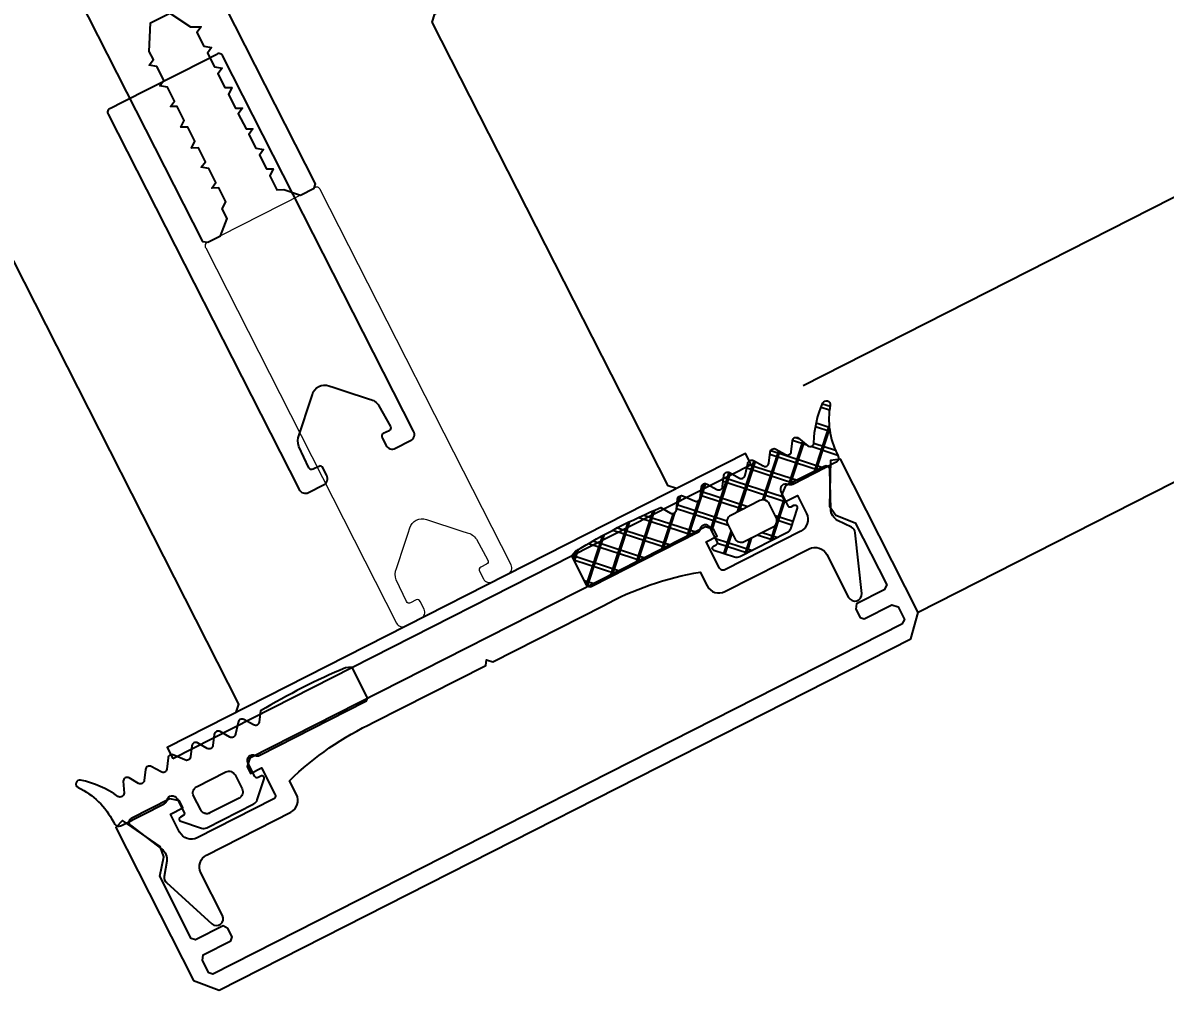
# Model space of a CAD drawing. Header units: millimetres. Extents: x -8689834 to 9419935, y 0 to 135940.
# Drawn here: x 75865.5 to 75955.4, y 106434.4 to 106512.2 of the extents above; entities that cross this region are included whole.
import ezdxf
from ezdxf import colors
from ezdxf.entities.mleader import LeaderData, LeaderLine
from ezdxf.math import Vec2, Vec3

# ---------------------------------------------------------------- set-up
doc = ezdxf.new("R2010")
doc.units = ezdxf.units.MM
doc.header["$MEASUREMENT"] = 0
doc.linetypes.add('HIDDEN', pattern=[6, 4, -2])
doc.layers.get('0').update_dxf_attribs({"color": 250, "lineweight": 9})
doc.layers.add('АР_новое окно', color=155, linetype='Continuous')
for name, color, linetype, lineweight in [('АР_Окна', 4, 'Continuous', 0), ('АР_Отметки', 250, 'Continuous', 15), ('АР_Сущ Несущая стена', 216, 'Continuous', 30), ('перекр 0.3', 181, 'Continuous', 30)]:
    doc.layers.add(name, color=color, linetype=linetype, lineweight=lineweight)
doc.layers.get('0').freeze()
doc.styles.add('ISOCPEUR', font='isocpeur.ttf', dxfattribs={"width": 0.7})

# ---------------------------------------------------------------- blocks, each defined once
blk = doc.blocks.new('_DotSmall')
at = {"color": 0, "linetype": 'ByBlock', "const_width": 0.5}
blk.add_lwpolyline([(-0.0625, 0, 1), (0.0625, 0, 1)], format="xyb", close=True, dxfattribs=at)
blk = doc.blocks.new('стойка витр.')
h = blk.add_hatch()
h.set_pattern_fill('ANSI37', scale=0.5, angle=-69.23283665521843)
h.set_pattern_definition([(335.7671633447816, (-69115.91679156918, 318510.7132420751), (0.6515825639889636, 1.447617495164233), []), (65.76716334478155, (-69115.91679156918, 318510.7132420751), (-1.447617495164233, 0.6515825639889636), [])])
edge = h.paths.add_edge_path()
edge.add_arc((-61.4231846681505, -46.18171078326122), 0.5487303657935584, 155.7657062155241, 200.7671633447816)
edge.add_line((-61.92355794899049, -45.95647403381008), (-61.2158101547102, -44.38418138318229))
edge.add_arc((-61.04906058835331, -44.45924160668073), 0.1828645893715156, 20.76716334478156, 155.7657062155241)
edge.add_line((-60.87807688978501, -44.39440310015198), (-60.79158864807687, -44.62247867199039))
edge.add_arc((-60.62063568932354, -44.55765182228788), 0.1828317201998032, 200.7671633447816, 290.7671633447816)
edge.add_line((-60.55580883962102, -44.72860478100483), (-59.41573388126562, -44.29627843504568))
edge.add_arc((-59.56703588945675, -43.89728440591716), 0.4267183308264255, -69.23283665521843, 72.29363907948373)
edge.add_arc((-59.30747769982554, -43.08429274379887), 0.4267017864716978, 200.7671633447816, 252.293639079486)
edge.add_line((-59.70645626049372, -43.23558888620755), (-63.00984306025202, -34.52432573194528))
edge.add_arc((-62.72490235927398, -34.41627373836673), 0.3047399585219917, 110.7671633447816, 200.7671633447816)
edge.add_line((-62.83295435277978, -34.13133303751965), (-60.55276270053582, -33.26666451912024))
edge.add_arc((-60.44481104638544, -33.55134061801073), 0.3044569814295733, 76.40287424864536, 110.7671633447816)
edge.add_line((-60.3732352333609, -33.25541671472456), (-60.07017099490622, -33.59351893464918))
edge.add_arc((-108.2133039044274, -55.86215009907028), 53.04387976268197, 16.71140087810911, 24.82292581145404)
edge.add_line((-57.40971669906867, -40.60932389061054), (-57.92081016927841, -41.32469074693654))
edge.add_arc((-57.67080742027611, -41.49902445886983), 0.304784542952794, 145.110888314415, 256.4234383751481)
edge.add_line((-57.74235391136608, -41.79529244099831), (-56.88543317024596, -41.99189640294935))
edge.add_arc((-56.95697966133594, -42.28816438507783), 0.304784542952794, -34.8891116855724, 76.4234383751481)
edge.add_line((-56.70697691233363, -42.46249809701112), (-57.17481998566655, -43.29191928954242))
edge.add_arc((-56.92481723669334, -43.46625300146843), 0.304784542952794, 145.1108883144276, 256.4234383751481)
edge.add_line((-56.99636372778332, -43.76252098359691), (-56.1394429866632, -43.95912494554796))
edge.add_arc((-56.21098947775317, -44.25539292764006), 0.3047845429175452, -34.88911168634446, 76.4234383742182)
edge.add_line((-55.96098672877997, -44.42972663955879), (-56.47208019898972, -45.14509349588479))
edge.add_arc((-56.22207744998741, -45.31942720781808), 0.304784542952794, 145.110888314415, 256.4234383752311)
edge.add_line((-56.29362394107739, -45.61569518994656), (-55.43668121195515, -45.81235713578644))
edge.add_arc((-55.50822770304512, -46.10862511790765), 0.3047845429466369, -34.88911168643649, 76.42343837776687)
edge.add_line((-55.25822495407192, -46.28295882984094), (-55.76931842428166, -46.99832568616694))
edge.add_arc((-55.51931567527936, -47.17265939811477), 0.3047845429466368, 145.1108883110316, 256.4234383751786)
edge.add_line((-55.59086216636933, -47.46892738023598), (-54.69071301640361, -47.77952769444528))
edge.add_arc((-54.76225950749358, -48.07579567657376), 0.304784542952794, -34.88911168566796, 76.42343837513553)
edge.add_line((-54.51225675849128, -48.25012938850705), (-55.0233282406989, -48.96555422872189))
edge.add_arc((-54.7733254917257, -49.13988794066245), 0.3047845429466368, 145.1108883109486, 256.4234383751578)
edge.add_line((-54.84487198281568, -49.43615592278366), (-53.98795124169555, -49.6327598847347))
edge.add_arc((-54.05949773284374, -49.92902786688501), 0.3047845429818857, -34.88911169317796, 76.42343837111807)
edge.add_line((-53.80949498384143, -50.10336157886923), (-54.32058845405118, -50.81872843519523))
edge.add_arc((-54.07058570504887, -50.99306214712851), 0.3047845429527939, 145.110888314415, 256.4234383750821)
edge.add_line((-54.14213219613885, -51.289330129257), (-53.29055360303028, -51.47184183257195))
edge.add_arc((-53.362076024001, -51.76811134383752), 0.3047803799531579, -43.67508993618791, 76.42790436632716)
edge.add_line((-53.141638296569, -51.97858292939782), (-53.80995652789716, -52.62318184232572))
edge.add_arc((-53.58948976171087, -52.83365406201483), 0.304801821276656, 136.3285933989482, 262.747126980386)
edge.add_arc((-54.63612651554286, -61.05759711530845), 7.985474883734515, 59.5860415328172, 82.74712698038475)
edge.add_arc((-50.74783774605021, -54.43386708250182), 0.3048115604497932, 253.2910110232634, 419.5860415328165)
edge.add_arc((-52.57053616183111, -60.50577614369104), 6.03477116777137, 73.29101102326332, 110.7671633447816)
edge.add_line((-54.71029190413537, -54.86308986830409), (-54.82445022999309, -54.90637969896488))
edge.add_arc((-54.97574411131791, -54.50740710097307), 0.4266954176128115, 200.7671633447816, 290.7671633447816)
edge.add_line((-55.37471671431558, -54.65870098416781), (-56.71485841512913, -51.12465313347639))
edge.add_arc((-56.31587985443184, -50.97335699107498), 0.4267017864716978, 149.2366398299847, 200.7671633447816)
edge.add_arc((-57.04912318740389, -50.53689152278093), 0.4266140358978636, -30.76336017001563, 40.01429570365114)
edge.add_arc((-57.04924751253566, -50.53686138928606), 0.4266898917694475, 40.00046259028549, 110.7671633447816)
edge.add_line((-57.20053943697712, -50.13789395169442), (-58.34061702035251, -50.57022129308461))
edge.add_arc((-58.27579017065, -50.74117425180884), 0.1828317201998032, 110.7671633447816, 200.7671633447816)
edge.add_line((-58.44674312937423, -50.80600110151136), (-58.36025488766609, -51.03407667334977))
edge.add_arc((-58.5312385862635, -51.09891517987853), 0.1828645893715156, 245.768620474039, 380.7671633447816)
edge.add_line((-58.60629032819998, -51.26566856380668), (-60.17861897521652, -50.55800074261788))
edge.add_arc((-59.95340767674497, -50.05761600615369), 0.5487303657759914, 200.7671633447816, 245.768620474038)
edge.add_line((-60.46648650063435, -50.25217996134597), (-61.93626349206897, -46.37627473846078))
edge = h.paths.add_edge_path(flags=16)
edge.add_arc((-59.3589242202288, -49.0410722918532), 0.5414973949664272, 200.7671633447816, 290.7671633447816)
edge.add_line((-60.77816753828665, -46.82561758724478), (-59.8652400081919, -49.23307164497237))
edge.add_arc((-60.27185175029445, -46.63361823412561), 0.5414973949664272, 110.7671633447816, 200.7671633447816)
edge.add_line((-59.31039323387085, -45.68990118378861), (-60.46385110344272, -46.12730244614795))
edge.add_arc((-59.11839388072258, -46.19621697176626), 0.5414973949664272, 20.76716334478156, 110.7671633447816)
edge.add_line((-57.69915056266473, -48.4116716763674), (-58.61207809275948, -46.00421761863981))
edge.add_arc((-58.20546635065693, -48.60367102949385), 0.5414973949664272, -69.23283665521843, 20.76716334478156)
edge.add_line((-59.16692486710963, -49.54738807983085), (-58.01346699753776, -49.10998681747151))
at = {"lineweight": 0, "ltscale": 100, "transparency": 33554687}
for points in [[(-4.8720624113339, 3.563811556159635), (-32.68827406296623, -6.984337978748954), (-32.78663952485658, -7.412805841304362), (-32.39756185706938, -8.438830995786702), (-31.09647737510386, -9.118948907402228), (-30.2985029091069, -8.81635004535201), (-29.78357822878752, -9.142708211846184), (-28.64349873815081, -8.710380147196702), (-28.58844165704795, -8.16787993638718), (-28.18751332900138, -8.537466511741513), (-27.04754980615689, -8.105182423096267), (-26.87849637278123, -7.51945380341931), (-26.47751006082399, -7.889018390778801), (-25.33748855406884, -7.456712314131437), (-25.28243147299509, -6.914212103321915), (-24.7675067926466, -7.240570269808813), (-23.62748528589145, -6.808264193168725), (-23.5724282048177, -6.265763982351928), (-23.05744554058765, -6.592100160843984), (-21.91748201774317, -6.159816072198737), (-21.86242493664031, -5.617315861389216), (-21.46149660859373, -5.986902436743549), (-20.32147510183859, -5.554596360096184), (-20.15236368455226, -4.968845752424386), (-19.75143535650568, -5.338432327778719), (-18.6114718336612, -4.906148239133472), (-18.44241840028553, -4.320419619456516), (-18.0414320883574, -4.689984206808731), (-17.35739599072258, -4.430591765623831), (-15.14439867439796, -4.764904394331097), (-14.53915697429329, -6.360969294146344), (-15.78927863537683, -7.87813783652382), (-15.87193323494284, -8.691881148712127), (-16.27286156296032, -8.322294573416002), (-17.41288306971546, -8.754600650063367), (-17.58193650312023, -9.340329269682115), (-17.9828648311377, -8.97074269438599), (-19.12288633789285, -9.403048771026079), (-19.29193977129762, -9.988777390644827), (-19.69292608322576, -9.61921280335082), (-20.83288960607024, -10.05149689199607), (-20.8879466871731, -10.59399710274738), (-21.40287136749248, -10.26763893631141), (-22.54295085812919, -10.6999670009609), (-22.59800793926115, -11.24246721171221), (-22.99893626727862, -10.87288063641608), (-24.25289614239591, -11.34839313392149), (-24.30795322352787, -11.89089334468008), (-24.70893953545601, -11.52132875738607), (-25.84896104221116, -11.95363483402616), (-26.01801447558682, -12.53936345364491), (-26.4189428036334, -12.16977687834878), (-27.55896431035944, -12.60208295499615), (-27.61402139149141, -13.14458316574746), (-28.12900405569235, -12.81824698731361), (-29.26896757853683, -13.25053107595886), (-29.32402465966879, -13.79303128671745), (-29.89022619093885, -15.05085136390699), (-29.45792011427693, -16.19087287064031), (-29.14341260807123, -16.33238676948531), (-1.327200956468005, -5.784237234569446)], [(-69.8438361948356, -5.633594956780144), (-69.21493715024553, -5.916666730459838), (-30.90838462579995, 8.609511357899464), (-30.62531285212026, 9.238410402496811), (-31.1873041553481, 10.72042096611403)], [(-56.0608929025766, -41.98018508909445), (-55.7778211288678, -41.3512860444971), (-17.47126860445132, -26.8251079561378), (-16.84236955983215, -27.10817972981749), (-16.28037825660431, -28.59019029343472)]]:
    blk.add_lwpolyline(points, dxfattribs=at)
at = {"color": 7, "lineweight": 0, "ltscale": 100, "transparency": 33554687}
for points in [[(-74.06369480097783, 3.308391450875206, 0.5779496213016146), (-74.28822709678207, 3.786457927264564), (-75.21591578132939, 3.825837128097191, -0.615333828900983), (-75.41972296024323, 4.330405631961185, 0.1014034095220688), (-73.83454927545972, 7.11715754520992, 0.8870851218243345), (-74.38353605600423, 7.372048574252403, -0.1649969122064492), (-77.37516639285604, 4.905523520799761), (-77.48916274512885, 4.862295111939602, 0.4143043114941015), (-77.73690205768798, 4.311953389369592), (-76.39677740688785, 0.7779505007420084, 0.2286961432583318), (-76.12757003956358, 0.5227576163306367, -0.3190489133936659), (-75.8308042481076, 0.1276532846095506, -0.3190018552396916), (-76.10608007785049, -0.2827473570214352), (-77.2460725926212, -0.7150424396677408, -0.4143996870833266), (-77.48192731157178, -0.6088826129343943), (-77.5683841292921, -0.380889908366953, 0.6683385997492722), (-77.90615079682902, -0.370689789611788), (-78.61388821495348, -1.942959389103635, 0.1988829373258806), (-78.62659800215624, -2.362689632165711), (-77.15678812476108, -6.238681577618991, 0.1988829373551211), (-76.86896414318471, -6.544446800158767), (-75.29665854779887, -7.25210424636316, 0.6683385997492723), (-75.05058378231479, -7.020506375207333), (-75.13704060006421, -6.792513670639892, -0.4143996870833266), (-75.03088077326538, -6.556658951718418), (-73.89088825849467, -6.124363869072113, -0.7102015621310012), (-73.37286607688293, -6.741579856578028, 0.2286961432583318), (-73.40517316877958, -7.111109647914418), (-70.10181337440736, -15.82230158713355, 0.414362099440266), (-69.70872084749863, -15.99923473002855), (-67.42870682594366, -15.13463357074215, 0.1511707915363169), (-67.28675684856717, -15.02397433044825), (-67.28408048482379, -14.56993261339812, 0.03540799054371244), (-69.94453478069045, -7.554127657436766), (-70.80145552181057, -7.357523695485725, -0.527867958552825), (-70.9799117797229, -6.88692200143123), (-70.46881830951315, -6.171555145097955, 0.5278679585528249), (-70.64727456742548, -5.700953451043461), (-71.54744570542243, -5.39029515288712, -0.527867958552825), (-71.72590196330566, -4.91969345882535), (-71.21480849309592, -4.20432660249935, 0.5278679585528249), (-71.39326475097914, -3.733724908495788), (-72.25018549209926, -3.537120946544746, -0.527867958552825), (-72.4286417500116, -3.066519252482976), (-71.91757026780397, -2.351094412268139, 0.5278679585717272), (-72.0960265256872, -1.880492718206369), (-72.95294726680731, -1.683888756255328, -0.5278679585717273), (-73.13140352474875, -1.213287062200834), (-72.66353846338461, -0.3839238536165794, 0.5278679585528249), (-72.84199472126784, 0.08667784044519067), (-73.69893745039008, 0.2833397862850688, -0.5278679585717273), (-73.8773937083024, 0.753941480339563), (-73.36630023809266, 1.469308336665563, 0.5278679585717272), (-73.5447564960632, 1.939910030763713), (-74.40167723721243, 2.136513992714754, -0.5278679585528251), (-74.58013349509565, 2.607115686776524)], [(-53.29055360303028, -51.47184183257923, -0.5779496213016146), (-53.141638296569, -51.97858292939782), (-53.80995652789716, -52.62318184232572, 0.615333828900983), (-53.62795459362678, -53.13601908472629, -0.1014034095220688), (-50.59355139863328, -54.17098724229436, -0.8870851218243345), (-50.83548992767464, -54.72580403192842, 0.1649969122064492), (-54.71037595931557, -54.86312174275372), (-54.82437231158838, -54.90635015161388, -0.4143043114941015), (-55.37473404189222, -54.65865529014263), (-56.71485869266326, -51.12465240150777, -0.2286961432583318), (-56.6825516007957, -50.75512261017138, 0.3190489133936659), (-56.72238630641368, -50.26258777469775, 0.3190018552396916), (-57.20057019143132, -50.1379056140504), (-58.34056270623114, -50.57020069668943, 0.4143996870833266), (-58.44672253300087, -50.80605541561818), (-58.36026571528055, -51.03404812018562, -0.6683385997492722), (-58.60634048073553, -51.26564599134144), (-60.17864607612137, -50.55798854513705, -0.1988829373258806), (-60.46647005763953, -50.25222332264093), (-61.93627993503469, -46.37623137718037, -0.1988829373551211), (-61.92357014780282, -45.95650113405281), (-61.21583272970747, -44.38423153456097, -0.6683385997492723), (-60.87806606217055, -44.39443165331613), (-60.79160924445023, -44.62242435788357, 0.4143996870833266), (-60.55575452549965, -44.72858418460964), (-59.41576201069984, -44.29628910197061, 0.7102015621310012), (-59.43724861560622, -43.49078250258754, -0.2286961432583318), (-59.70645598293049, -43.23558961817616), (-63.00981577733182, -34.52439767894975, -0.414362099440266), (-62.83288180333329, -34.13130552614166), (-60.55286778177833, -33.26670436685527, -0.1511707915363169), (-60.3732352333609, -33.25541671472456), (-60.07017099493532, -33.59351893464918, -0.03540799054371244), (-57.40971669906867, -40.60932389061054), (-57.92081016927841, -41.32469074693654, 0.527867958552825), (-57.74235391136608, -41.79529244099831), (-56.88543317024596, -41.99189640294935, -0.5278679585528249), (-56.70697691233363, -42.46249809701112), (-57.17481998566655, -43.29191928953514, 0.527867958552825), (-56.99636372778332, -43.76252098359691), (-56.1394429866632, -43.95912494554796, -0.5278679585528249), (-55.96098672877997, -44.42972663955879), (-56.47208019898972, -45.14509349588479, 0.527867958552825), (-56.29362394107739, -45.61569518994656), (-55.43668121195515, -45.81235713578644, -0.5278679585717272), (-55.25822495407192, -46.28295882984094), (-55.76931842428166, -46.99832568616694, 0.5278679585717273), (-55.59086216636933, -47.46892738023598), (-54.69071301640361, -47.77952769444528, -0.5278679585528249), (-54.51225675849128, -48.25012938850705), (-55.02332824072801, -48.96555422872189, 0.5278679585717273), (-54.84487198281568, -49.43615592278366), (-53.98795124169555, -49.6327598847347, -0.5278679585717272), (-53.80949498384143, -50.10336157886923), (-54.32058845405118, -50.81872843519523, 0.5278679585528251), (-54.14213219613885, -51.289330129257)]]:
    blk.add_lwpolyline(points, format="xyb", close=True, dxfattribs=at)
at = {"lineweight": 0, "ltscale": 100, "transparency": 33554687}
blk.add_lwpolyline([(-68.58632373265573, -58.46540642052423), (-90.15068845250062, -1.598661102303595), (-90.00917455367744, -1.284153596119722), (-88.98317839115043, -0.8950869223335758), (-88.55468153662514, -0.9934413902010419), (-87.69009137133253, -3.273426419786119), (-87.37564184903749, -3.414962306625966), (-86.69163474338711, -3.155580859434849), (-86.43607351230457, -2.797891934278596), (-87.30066367759719, -0.5179069046935183), (-87.1591497787449, -0.2033993985096458), (-82.02911098225741, 1.741955958394101), (-80.54324021661887, 1.262233232868311), (-79.70200834979187, 1.450846736610401), (-77.34320693471818, 4.170836259007046), (-77.83057009245385, 4.768357554989052), (-90.48468705118285, -0.0301937209587777), (-91.4479567084054, -1.960141251613095), (-69.79711318280897, -59.05493725829001), (-67.79633972485317, -59.86096016635565), (-55.14222276612418, -55.06240889040782), (-55.17360051473952, -54.29197395897063), (-58.74284135404741, -53.81994964957266), (-59.49761640312499, -54.23655585793313), (-60.24856024209294, -55.69488708899735), (-65.37859903858043, -57.64024244590109), (-65.73629895772319, -57.38465222291416), (-66.6008891230158, -55.10466719327087), (-67.02936398953898, -55.00637070929224), (-67.71337109521846, -55.26575215648336), (-67.85490698204376, -55.58020167878567), (-66.99031681675115, -57.86018670842168), (-67.20262765098596, -58.33192996972502), (-68.22862381348386, -58.72099664351117)], close=True, dxfattribs=at)
for points in [[(-73.55412178576807, -6.30930235532287), (-74.18304982228437, -6.026241575636959), (-74.75303158370662, -6.242383619959583), (-74.40718232482322, -7.154412422125461), (-76.57319999407628, -7.975785172551696, -0.414362099391309), (-76.9662925209559, -7.798852029714908), (-79.34394296052051, -1.52882071842032, -0.4143260923197838), (-78.74236241533072, -0.1922330582674476), (-77.26035185172805, 0.3697582449676702), (-76.87127418394084, -0.6562669095073943), (-76.3012924225186, -0.4401248651847709), (-76.06142006575828, 0.3027815256646136), (-77.27188147796551, 3.494853341355338, 0.5512236456822476), (-77.7769173583074, 3.597680757055059), (-79.92338595120236, 1.349376512123854, -0.2673491356416615), (-80.91622193696094, 1.059369939495809), (-82.0875922003761, 1.397509788286698, 0.2496293600316565), (-82.58705019962508, 1.269536347390385), (-86.19986947378493, -1.925987660470128, 0.8270430078467679), (-85.63532520958688, -2.84412238272489), (-82.10129332900397, -1.503986737930973, -0.4143260923197836), (-80.76472567670862, -2.105611734441482), (-78.12768279598095, -9.059679143334506, 0.4143260923033303), (-76.7911151413573, -9.661304145942267), (-75.65109363460215, -9.228998069294903, -0.08279896819570452), (-71.78454054114991, -16.33338165576424), (-68.2828855071275, -25.56749207813118), (-67.85441064060433, -25.66578856210981), (-68.06674346281216, -26.13747383952432), (-64.60831683766446, -35.257587909633, -0.08279896819570452), (-62.79196445917478, -43.13942544953898), (-63.93198596592993, -43.57173152618634, 0.4143260923033303), (-64.53356650879141, -44.90831919242919), (-61.89652362803463, -51.86238660132221, -0.4143260923197836), (-62.49810417322442, -53.19897426147509), (-66.03213605380733, -54.539109906269, 0.8270430078467679), (-65.84594417811604, -55.60071914693981), (-61.02268547978019, -55.59720897083025, 0.2496293600316565), (-60.5639567229955, -55.36182965500484), (-59.91132736596046, -54.3320132763838, -0.2673491356416615), (-58.97583718542592, -53.89078178507043), (-55.8782996214868, -54.15051325823879, 0.5512236456822476), (-55.5684323037276, -53.73866745794658), (-56.77889371593483, -50.54659564225585), (-57.45105016132584, -50.14953851031169), (-58.02103192274808, -50.36568055463431), (-57.63195425496087, -51.39170570910937), (-59.11396481856355, -51.95369701235177, -0.4143260923197838), (-60.45053247085889, -51.35207201584126), (-62.82818291042349, -45.08204070453939, -0.414362099391309), (-62.65124893639586, -44.68894855178223), (-60.48523126714281, -43.867575801356), (-60.13938200823031, -44.77960460352188), (-59.56940024680807, -44.56346255919925), (-59.28629948117305, -43.93455252060812)], [(-32.39756185706938, -8.438830995786702), (-32.78663952485658, -7.412805841304362, 0.5239329190821609), (-33.2204523376422, -7.186144611914642), (-64.21182667926769, -18.93829823563283, 0.4143255057077639), (-64.53033920991584, -19.64587643784762), (-64.05480472955969, -20.89989428329136, 0.410627156480438), (-63.35370618529851, -21.2207818566676), (-62.72021259606117, -20.98055557451153, 0.4925517741577297), (-62.57218080674647, -20.68314875576471), (-62.75156135272118, -20.21010964907327, -0.4411110715409258), (-62.61002546586678, -19.89566012677096), (-60.83807044223067, -19.28752400128724, -0.2080566110632873), (-59.94503853938659, -19.40384657128016, -1.575399656426527e-05), (-56.87977393603069, -20.78551547546522, -0.4398191101055806), (-56.36006749374792, -22.15601788895583, -1.575399656426528e-05), (-57.73845635901671, -25.2227588602982, -0.2080566110632873), (-58.32981322327396, -25.9019745689875), (-60.05946139091975, -26.62167684709857, -0.4411110715409258), (-60.37391091321479, -26.48014096025872), (-60.5532914591895, -26.00710185356729, 0.4925517741577297), (-60.86130306290579, -25.88263065828505), (-61.49479665214312, -26.12285694043385, 0.410627156480438), (-61.80683951149695, -26.82793655114801), (-61.3313050311408, -28.08195439658448, 0.4143255057077639), (-60.62370682114852, -28.40042247599195), (-29.6323624739598, -16.64818975485105, 0.5239329190821609), (-29.45792011430603, -16.19087287058937), (-29.84699778209324, -15.16484771611431)]]:
    blk.add_lwpolyline(points, format="xyb", close=True, dxfattribs=at)
at = {"color": 7, "lineweight": 0, "ltscale": 100, "transparency": 33554687}
blk.add_lwpolyline([(-72.00534459005576, 0.06645459306309931), (-72.91737339223619, -0.2793946658493951)], dxfattribs=at)
blk.add_lwpolyline([(-72.91737339223619, -0.2793946658493951), (-54.81141330953687, -48.02608389785019), (-53.89938450735644, -47.68023463893769), (-72.00534459005576, 0.06645459306309931)], close=True)
at = {"color": 7}
for points in [[(-75.33468511578394, -1.905527627641277), (-74.42175758568919, -4.312981685368868, -0.414213562373095), (-74.73607402053312, -5.011296826465696), (-75.88953189010499, -5.44869808882504, -0.414213562373095), (-76.58784703121637, -5.134381653973833), (-77.50077456128201, -2.726927596246242, -0.414213562373095), (-77.18645812643808, -2.028612455142138), (-76.03300025686622, -1.591211192782794, -0.414213562373095)], [(-57.69915056266473, -48.4116716763674), (-58.61207809275948, -46.00421761863981, 0.414213562373095), (-59.31039323387085, -45.68990118378861), (-60.46385110341362, -46.12730244614795, 0.414213562373095), (-60.77816753828665, -46.82561758724478), (-59.8652400081919, -49.23307164497237, 0.414213562373095), (-59.16692486710963, -49.54738807983085), (-58.01346699753776, -49.10998681747151, 0.414213562373095)]]:
    blk.add_lwpolyline(points, format="xyb", close=True, dxfattribs=at)
blk = doc.blocks.new('A$Cec9b444d')
at = {"layer": 'АР_новое окно', "ltscale": 100}
h = blk.add_hatch(dxfattribs=at)
h.set_pattern_fill('ANSI37', color=256, scale=0.4999999999999999, angle=26.94676751923966)
h.set_pattern_definition([(71.94676751923966, (-309002.6641412743, -109060.2650076721), (-1.509345793402999, 0.4919669967962001), []), (161.9467675192396, (-309002.6641412743, -109060.2650076721), (-0.4919669967962002, -1.509345793402998), [])])
edge = h.paths.add_edge_path()
edge.add_arc((269.8044098131132, -6115.820739763553), 0.5487303657935583, 251.9453103899823, 296.9467675192397)
edge.add_line((269.6343447467874, -6116.342451261137), (267.9950023102591, -6115.808066104814))
edge.add_arc((268.0516765515358, -6115.634205570463), 0.1828645893715156, 116.9467675192397, 251.9453103899823)
edge.add_line((267.9688091808408, -6115.471194969647), (268.1862494181415, -6115.360657982106))
edge.add_arc((268.1033969454918, -6115.1976766877), 0.1828317201998032, 296.9467675192397, 386.9467675192396)
edge.add_line((268.2663782398504, -6115.114824215094), (267.7138401031851, -6114.027911804817))
edge.add_arc((267.3334514641164, -6114.221284543858), 0.4267183308264255, 26.94676751923966, 168.4732432539418)
edge.add_arc((266.4972435553876, -6114.050749415796), 0.4267017864716978, 296.9467675192397, 348.473243253944)
edge.add_line((266.6906087977006, -6114.431123307729), (258.3855583602958, -6118.653043170095))
edge.add_arc((258.2474616476013, -6118.381389467143), 0.3047399585219916, 206.9467675192396, 296.9467675192397)
edge.add_line((257.9758079447498, -6118.519486179764), (256.8707114442035, -6116.345621569855))
edge.add_arc((257.1421128837062, -6116.207653096741), 0.3044569814295733, 172.5824784231035, 206.9467675192396)
edge.add_line((256.8402036808033, -6116.168348049701), (257.1437178173895, -6115.830649644811))
edge.add_arc((284.4653431979687, -6161.296922494481), 53.04387976268197, 112.8910050525672, 121.0025299859121)
edge.add_line((263.8323705403438, -6112.430434800073), (264.5985975373711, -6112.861552491028))
edge.add_arc((264.7450065964082, -6112.594236189449), 0.3047845429527939, 241.2904924888731, 352.6030425496062)
edge.add_line((265.047254722428, -6112.633475046421), (265.1504726622576, -6111.760370051986))
edge.add_arc((265.4527207883893, -6111.799608908926), 0.3047845429527939, 61.2904924888857, 172.6030425496062)
edge.add_line((265.5991298473143, -6111.532292607379), (266.4740927414984, -6111.908133783442))
edge.add_arc((266.6205018005435, -6111.640817481893), 0.3047845429527939, 241.2904924888857, 352.6030425496062)
edge.add_line((266.9227499266751, -6111.680056338831), (267.0259678665048, -6110.806951344396))
edge.add_arc((267.3282159925245, -6110.846190201368), 0.3047845429175451, 61.29049248811364, 172.6030425486763)
edge.add_line((267.4746250514576, -6110.57887389985), (268.2408520484848, -6111.009991590805))
edge.add_arc((268.3872611075179, -6110.742675289212), 0.3047845429527939, 241.2904924888731, 352.6030425496892)
edge.add_line((268.6895092335417, -6110.781914146197), (268.7927824534115, -6109.908781049826))
edge.add_arc((269.0950305795432, -6109.948019906766), 0.3047845429466368, 61.2904924880216, 172.603042552225)
edge.add_line((269.2414396384762, -6109.680703605247), (270.0076666355035, -6110.111821296202))
edge.add_arc((270.1540756945366, -6109.844504994609), 0.3047845429466368, 241.2904924854896, 352.6030425496367)
edge.add_line((270.4563238205562, -6109.883743851581), (270.6682223775105, -6108.955390444219))
edge.add_arc((270.9704705036463, -6108.994629301173), 0.3047845429527939, 61.29049248879014, 172.6030425495937)
edge.add_line((271.1168795625713, -6108.727312999627), (271.8831618396387, -6109.158402588645))
edge.add_arc((272.0295708986798, -6108.89108628708), 0.3047845429466368, 241.2904924854067, 352.603042549616)
edge.add_line((272.3318190246995, -6108.930325144051), (272.4350369645292, -6108.057220149616))
edge.add_arc((272.7372850906809, -6108.096459006626), 0.3047845429818856, 61.29049248128014, 172.6030425455762)
edge.add_line((272.8836941497178, -6107.829142705048), (273.6499211467451, -6108.260260396003))
edge.add_arc((273.7963302056702, -6107.992944094456), 0.3047845429527939, 241.2904924888731, 352.6030425495402)
edge.add_line((274.0985783318019, -6108.032182951395), (274.1883609561569, -6107.165906031233))
edge.add_arc((274.4906080115239, -6107.205120793297), 0.3047803799531579, 52.50451423827018, 172.6075085407853)
edge.add_line((274.6761274996846, -6106.963307643288), (275.3889222925761, -6107.558354364246))
edge.add_arc((275.5744392852499, -6107.316512275964), 0.3048018212766559, 232.5081975734064, 358.9267311548442)
edge.add_arc((283.8632615421647, -6107.471797280135), 7.985474883734514, 155.7656457072753, 178.9267311548428)
edge.add_arc((276.8594630926204, -6104.319116455658), 0.3048115604497932, 349.4706151977215, 515.7656457072745)
edge.add_arc((283.0922955943829, -6105.477610377813), 6.034771167771369, 169.4706151977214, 206.9467675192396)
edge.add_line((277.7127320006471, -6108.21234228078), (277.7680589141622, -6108.32117731852))
edge.add_arc((277.3876907069642, -6108.514539670923), 0.4266954176128115, 296.9467675192397, 386.9467675192396)
edge.add_line((277.5810530617479, -6108.894907883026), (274.2118005058339, -6110.607686678843))
edge.add_arc((274.018435263513, -6110.227312786882), 0.4267017864716978, 245.4162440044428, 296.9467675192397)
edge.add_arc((273.6634362585276, -6111.00327902117), 0.4266140358978635, 65.41624400444246, 136.1938998781092)
edge.add_arc((273.663419683139, -6111.003405867639), 0.4266898917694475, 136.1800667647436, 206.9467675192396)
edge.add_line((273.283056395636, -6111.196765719055), (273.8355958044776, -6112.283680631953))
edge.add_arc((273.9985770988361, -6112.200828159347), 0.1828317201998032, 206.9467675192396, 296.9467675192397)
edge.add_line((274.0814295714778, -6112.363809453725), (274.2988698087785, -6112.253272466185))
edge.add_arc((274.3817371795934, -6112.416283066997), 0.1828645893715156, 341.9482246484971, 476.9467675192396)
edge.add_line((274.5556005962464, -6112.472948465085), (274.021298823219, -6114.112318080099))
edge.add_arc((273.499578676306, -6113.94227955002), 0.5487303657759913, 296.9467675192397, 341.948224648496)
edge.add_line((273.7482426918763, -6114.431433124594), (270.0530738286954, -6116.30989333817))
edge = h.paths.add_edge_path(flags=16)
edge.add_arc((272.424948302625, -6113.46067674355), 0.5414973949664271, 296.9467675192397, 386.9467675192396)
edge.add_line((270.3751419339291, -6115.110156963107), (272.6703346081908, -6113.943382647576))
edge.add_arc((270.1297556283513, -6114.627451059039), 0.5414973949664271, 206.9467675192396, 296.9467675192397)
edge.add_line((269.0880255502902, -6113.77316609825), (269.647049724321, -6114.872837364591))
edge.add_arc((269.5707314543206, -6113.527779792698), 0.5414973949664271, 116.9467675192397, 206.9467675192396)
edge.add_line((271.6205378230165, -6111.87829957314), (269.3253451487548, -6113.045073888671))
edge.add_arc((271.8659241285943, -6112.361005477209), 0.5414973949664271, 26.94676751923966, 116.9467675192397)
edge.add_line((272.9076542066634, -6113.215290438025), (272.3486300326327, -6112.115619171685))
at = {"layer": 'АР_новое окно', "ltscale": 150}
for p, q in [((2673.03854076013, -4883.55603810753), (275.0254478329349, -6102.856566379883)), ((2673.094740097678, -4905.964347211125), (284.0902149972389, -6120.684353574511))]:
    blk.add_line(p, q, dxfattribs=at)
at = {"layer": 'АР_новое окно', "ltscale": 100}
for points in [[(214.2604701126512, -6064.953095982071), (227.7416168060825, -6091.472216877935), (228.1781835851542, -6091.52388815344), (229.1563644191719, -6091.026624335082), (229.692474567699, -6089.659888401698), (229.3057356771935, -6088.899124081922), (229.5747681869617, -6088.352060476887), (229.0222278537055, -6087.265143745684), (228.4769532791933, -6087.268804265189), (228.8012342019504, -6086.83042127723), (228.2487500725785, -6085.74361510615), (227.6482270851895, -6085.638595008545), (227.9724799058904, -6085.20015674055), (227.4199676745704, -6084.113295289389), (226.8746931001822, -6084.116955808902), (227.1437256099424, -6083.569892203839), (226.5912133786224, -6082.483030752677), (226.0459388042302, -6082.486691272177), (226.3149432120542, -6081.939572387074), (225.7624590826784, -6080.852766215979), (225.2171845081702, -6080.856426735498), (225.5414654309273, -6080.418043747539), (224.9889531996072, -6079.331182296377), (224.388402110274, -6079.226106918704), (224.7126830329191, -6078.787723930777), (224.1601989035473, -6077.700917759697), (223.5596759162703, -6077.59589766206), (223.8839287369791, -6077.157459394094), (223.5524101574022, -6076.505320411344), (223.6465611043832, -6074.26919482119), (225.1682003040442, -6073.495660836192), (226.8111230220241, -6074.575202172232), (227.6290353454906, -6074.569780724069), (227.3047544228375, -6075.008163711967), (227.8572666541575, -6076.09502516313), (228.4577896414386, -6076.200045260781), (228.1335087189015, -6076.638428248662), (228.6860209502175, -6077.72528969981), (229.2865439375025, -6077.830309797474), (228.9622911167976, -6078.268748065455), (229.5147752461695, -6079.355554236535), (230.0600498205657, -6079.351893717049), (229.7910173107974, -6079.898957322084), (230.3435576440577, -6080.985874053301), (230.8888322184619, -6080.982213533843), (230.5645512958088, -6081.420596521741), (231.1722838381694, -6082.616083309897), (231.7175584124656, -6082.612422790486), (231.3933055918688, -6083.05086105842), (231.9458178231888, -6084.137722509583), (232.5463408104618, -6084.242742607205), (232.2220598878207, -6084.681125595146), (232.7745721191328, -6085.767987046281), (233.319846693537, -6085.764326526823), (233.0508422857089, -6086.311445411911), (233.6033264150808, -6087.398251582992), (234.148600989485, -6087.394591063534), (235.4600613317844, -6087.822103976989), (236.5469227829148, -6087.269591745662), (236.6537590893382, -6086.941678405499), (223.1726123959109, -6060.42255750965)], [(265.0500713851852, -6110.941881572246), (264.3943552649476, -6110.728152755554), (245.8290574318528, -6074.207863428542), (246.0427862485801, -6073.552147308324), (247.4556895510803, -6072.833889838204)], [(230.3983499378972, -6128.557282242769), (230.6120787545206, -6127.901566122611), (212.0467809214178, -6091.381276795571), (211.3910648012961, -6091.167547978862), (209.9781614987919, -6091.885805448967)], [(224.9640979621377, -6131.319815297369), (225.4061133675802, -6132.189315514304)]]:
    blk.add_lwpolyline(points, dxfattribs=at)
for points in [[(221.4837869670382, -6080.507458650232), (220.5056061330204, -6081.00472246859, 0.5239329190821609), (220.3269599319455, -6081.460413596771), (235.34690650078, -6111.006641840793, 0.4143255057077639), (236.0846596376566, -6111.247136026621), (237.2802016929093, -6110.639375388991, 0.410627156480438), (237.5237546266968, -6109.90780859641), (237.2167315096123, -6109.303855287103, 0.4925517741577297), (236.9051178694688, -6109.188698152111), (236.4541369300949, -6109.41795689047, -0.4411110715409258), (236.1262788700841, -6109.311092482078), (235.3309335054786, -6107.614896766992, -0.2080566110632873), (235.3504493382258, -6106.714532367406, -1.575399656426527e-05), (236.3941280344112, -6103.51834857598, -0.4398191101055806), (237.7007228952362, -6102.854133609865, -1.575399656426528e-05), (240.8980213946471, -6103.894392401993, -0.2080566110632873), (241.6369472956189, -6104.409198610954), (242.5386563997172, -6106.051323711117, -0.4411110715409258), (242.4317919913495, -6106.379181771212), (241.9808110519756, -6106.608440509572, 0.4925517741577297), (241.8902191655235, -6106.928061123074), (242.197242282608, -6107.532014432381, 0.410627156480438), (242.9318149156965, -6107.766345501978), (244.1273569709452, -6107.158584864334, 0.4143255057077639), (244.3678048101398, -6106.420816620865), (229.3477828323338, -6076.874626711437, 0.5239329190821609), (228.874345330785, -6076.750426060827), (227.8961644966593, -6077.247689879229)], [(274.1883609562689, -6107.165906031202, -0.5779496213016146), (274.6761274996846, -6106.963307643288), (275.3889222925761, -6107.558354364246, 0.615333828900983), (275.8791879338116, -6107.322205381101, -0.1014034095220688), (276.5815025319075, -6104.19402443327, -0.8870851218243345), (277.1591390565803, -6104.374833634529, 0.1649969122064492), (277.7127727381069, -6108.212422416378), (277.7680211509877, -6108.321103033501, -0.4143043114941015), (277.5810094984587, -6108.894930028668), (274.2117998079632, -6110.607687033566, -0.2286961432583318), (273.84093951478, -6110.615345870156, 0.3190489133936659), (273.3555546538875, -6110.70796824738, 0.3190018552396916), (273.2830713007974, -6111.196795039401), (273.8355694810892, -6112.283628850545, 0.4143996870833266), (274.0814813529173, -6112.363783130343), (274.2988425871625, -6112.253286304476, -0.6683385997492722), (274.5555835536214, -6112.473000756027), (274.0212896138432, -6114.112346336551, -0.1988829373258806), (273.7482840312066, -6114.431412109494), (270.0530324894692, -6116.309914353211, -0.1988829373551211), (269.6343730026555, -6116.342460471859), (267.9950546002452, -6115.808083150087, -0.6683385997492723), (267.9688364024568, -6115.471181131355), (268.186197636702, -6115.360684305489, 0.4143996870833266), (268.266351916462, -6115.114772433686), (267.7138537361701, -6114.027938622542, 0.7102015621310012), (266.9153405923256, -6114.136009501971, -0.2286961432583318), (266.6906094954514, -6114.431122953009), (258.3856269523419, -6118.653008300947, -0.414362099440266), (257.9757727836337, -6118.519417013355), (256.8707623719098, -6116.34572175108, -0.1511707915363169), (256.8402036808033, -6116.168348049701), (257.1437178172855, -6115.830649644871, -0.03540799054371244), (263.8323705403438, -6112.430434800073), (264.5985975373711, -6112.861552491027, 0.527867958552825), (265.047254722428, -6112.633475046421), (265.1504726622576, -6111.760370051986, -0.5278679585528249), (265.5991298473143, -6111.532292607379), (266.4740927416104, -6111.90813378341, 0.527867958552825), (266.9227499266751, -6111.680056338831), (267.0259678665049, -6110.806951344397, -0.5278679585528249), (267.4746250514576, -6110.57887389985), (268.2408520484809, -6111.00999159079, 0.527867958552825), (268.6895092335417, -6110.781914146197), (268.7927824535235, -6109.908781049794, -0.5278679585717272), (269.2414396384762, -6109.680703605247), (270.0076666354995, -6110.111821296187, 0.5278679585717273), (270.4563238205562, -6109.883743851581), (270.6682223775106, -6108.955390444219, -0.5278679585528249), (271.1168795625713, -6108.727312999627), (271.8831618396428, -6109.158402588659, 0.5278679585717273), (272.3318190246995, -6108.930325144051), (272.4350369645292, -6108.057220149617, -0.5278679585717272), (272.8836941497178, -6107.829142705048), (273.6499211467451, -6108.260260396002, 0.5278679585528251), (274.0985783318019, -6108.032182951395)], [(231.4695264213348, -6132.173271816327), (231.2558116556196, -6132.829015576506), (231.5320537202475, -6133.372418662056), (232.4015539371526, -6132.930403256667), (233.4513159358758, -6134.995417901823, -0.414362099391309), (233.3177255149207, -6135.40527235299), (227.340070453674, -6138.444047472277, -0.4143260923197838), (225.9464918293916, -6137.989840092579), (225.2282343593172, -6136.57693679008), (226.2064151933349, -6136.079672971723), (225.9301731287029, -6135.53626988616), (225.1657623404366, -6135.377761842387), (222.1225392211548, -6136.924801710446, 0.5512236456822476), (222.0746741179984, -6137.437971906133), (224.5409718367317, -6139.329948375491, -0.2673491356416615), (224.9361675645601, -6140.285797444903), (224.7260852164747, -6141.486760499401, 0.2496293600316565), (224.9070794322998, -6141.96954056156), (228.4729389363823, -6145.217383351749, 0.8270430078467679), (229.3249680702616, -6144.557286427497), (227.6121970144568, -6141.188049096933, -0.4143260923197836), (228.0664507408839, -6139.794485579368), (234.6962447848984, -6136.424191880515, 0.4143260923033303), (235.1504985172527, -6135.030628359959), (234.5979862859326, -6133.943766908797, -0.08279896819570452), (241.2448718839036, -6129.334926402106), (250.0483888301909, -6124.859608240643), (250.0999907746497, -6124.423041923407), (250.591791915682, -6124.583366175971), (259.2866282448566, -6120.163296427477, -0.08279896819570452), (266.9271450724946, -6117.509054242878), (267.4796573038107, -6118.595915694026, 0.4143260923033303), (268.8732359339043, -6119.050123070753), (275.5030299778028, -6115.679829371918, -0.4143260923197836), (276.8966086020854, -6116.134036751616), (278.6093796578901, -6119.503274082179, 0.8270430078467679), (279.6447775450703, -6119.203886691547), (279.1220858802334, -6114.409032135251, 0.2496293600316565), (278.8386942056743, -6113.978306406504), (277.7446091485363, -6113.440324307232, -0.2673491356416615), (277.2052402330228, -6112.557766501874), (277.1300266509113, -6109.450268743978, 0.5512236456822476), (276.6872181351791, -6109.186535287232), (273.6439950158973, -6110.73357515529), (273.3215996330655, -6111.444567328424), (273.5978416976975, -6111.987970413988), (274.5760225318231, -6111.490706595585), (275.2942800018976, -6112.903609898083, -0.4143260923197838), (274.8400262753545, -6114.297173415667), (268.8623712141118, -6117.335948534967, -0.414362099391309), (268.4525170453957, -6117.202357247346), (267.4027550466725, -6115.137342602191), (268.2722552636816, -6114.695327196742), (267.9960131989377, -6114.151924111211), (267.3402830277879, -6113.938167654484)], [(271.6205378230165, -6111.87829957314), (269.3253451487549, -6113.045073888671, 0.414213562373095), (269.0880255502902, -6113.77316609825), (269.647049724313, -6114.872837364563, 0.414213562373095), (270.3751419339291, -6115.110156963107), (272.6703346081908, -6113.943382647576, 0.414213562373095), (272.9076542066634, -6113.215290438025), (272.3486300326326, -6112.115619171685, 0.414213562373095)], [(221.9625709262523, -6133.715184920899, 0.5779496213016146), (221.5114522102149, -6133.989874221405), (221.5721633003866, -6134.916411420022, -0.615333828900983), (221.0924655864213, -6135.173348852945, 0.1014034095220688), (218.1512697791429, -6133.897367246333, 0.8870851218243345), (217.9569557663805, -6134.470601915864, -0.1649969122064492), (220.7311841098917, -6137.179338708101), (220.7864325228844, -6137.288019325191, 0.4143043114941015), (221.3602444115694, -6137.475077324262), (224.7294541020569, -6135.762320319335, 0.2286961432583318), (224.954185198931, -6135.467206868298, -0.3190489133936659), (225.3150482269545, -6135.129634293964, -0.3190018552396916), (225.7526963648004, -6135.359132826627), (226.3051945450804, -6136.445966637729, -0.4143996870833266), (226.2250402653203, -6136.691878509531), (226.007679031191, -6136.802375335381, 0.6683385997492722), (226.0338972288675, -6137.139277354144), (227.6732156312857, -6137.673654675944, 0.1988829373258806), (228.0918751179715, -6137.641108557272), (231.7871266598249, -6135.762606313537, 0.1988829373551211), (232.0601322424456, -6135.443540540538), (232.5944261822238, -6133.804194960014, 0.6683385997492723), (232.3376852157569, -6133.584480508434), (232.1203239815236, -6133.694977334344, -0.4143996870833266), (231.8744121096837, -6133.614823054504), (231.3219139293997, -6132.527989243388, -0.7102015621310012), (231.8797807540286, -6131.94653661262, 0.2286961432583318), (232.2506410472198, -6131.938877776058), (240.5556235904493, -6127.716992428115, 0.414362099440266), (240.6892140114005, -6127.307137976934), (239.5842035997925, -6125.133442714641, 0.1511707915363169), (239.4589070918959, -6125.004229523926), (239.0072155557823, -6125.050444239583, 0.03540799054371244), (232.3185628327239, -6128.450659084381), (232.2153448928942, -6129.323764078817, -0.527867958552825), (231.7666877078374, -6129.551841523424), (231.0004607108102, -6129.120723832469, 0.5278679585528249), (230.5518035257534, -6129.348801277076), (230.3398496887629, -6130.277182786388, -0.527867958552825), (229.8911925036982, -6130.505260230967), (229.1249655066749, -6130.074142540026, 0.5278679585528249), (228.6763083216102, -6130.302219984605), (228.5730903817805, -6131.17532497904, -0.527867958552825), (228.1244331967237, -6131.403402423647), (227.3581509196563, -6130.972312834629, 0.5278679585717272), (226.9094937345915, -6131.200390279208), (226.8062757947618, -6132.073495273642, -0.5278679585717273), (226.3576186097131, -6132.301572718277), (225.4827109955652, -6131.925703440264, 0.5278679585528249), (225.0340538105004, -6132.153780884842), (224.9307805906266, -6133.0269139812, -0.5278679585717273), (224.4821234055698, -6133.254991425807), (223.7158964085465, -6132.823873734866, 0.5278679585717272), (223.2672392235017, -6133.051951179515), (223.164021283568, -6133.92505617401, -0.5278679585528251), (222.7153640986153, -6134.153133618557)], [(227.2830100577837, -6134.417535250478), (229.5782027320495, -6133.25076093496, -0.414213562373095), (230.3062949415456, -6133.488080533509), (230.8653191156883, -6134.587751799818, -0.414213562373095), (230.6279995171118, -6135.315844009428), (228.332806842842, -6136.482618324932, -0.414213562373095), (227.60471463323, -6136.245298726401), (227.0456904591992, -6135.14562746006, -0.414213562373095)]]:
    blk.add_lwpolyline(points, format="xyb", close=True, dxfattribs=at)
for points in [[(225.4061133675802, -6132.189315514304), (270.9263387662753, -6109.048848734613), (270.4843233609448, -6108.179348517646), (224.9640979621377, -6131.319815297369)], [(282.7878085206213, -6121.619972278841), (228.5728020727958, -6149.180480705104), (228.2448887326448, -6149.073644398723), (227.7476389652336, -6148.095491204701), (227.7992961897326, -6147.65889678553), (229.9729638119651, -6146.553900424856), (230.0798282203328, -6146.22604236476), (229.748323691684, -6145.573931022102), (229.3652031677682, -6145.358358356584), (227.1915355455357, -6146.463354717258), (226.8636222053767, -6146.356518410849), (224.3773452663848, -6141.4656971607), (224.6943332520818, -6139.936820304118), (224.4162609276648, -6139.120779931369), (221.4581620677912, -6137.068479209493), (220.9165751909371, -6137.617330921337), (227.049401944426, -6149.681376941026), (229.0718268198358, -6150.431299288266), (283.5042497819348, -6122.760265934156), (284.0902149972439, -6120.684353574493), (277.9573882437551, -6108.620307554805), (277.1948077152698, -6108.734436798204), (277.1097387359098, -6112.333749286229), (277.605172294564, -6113.039292833083), (279.1358653598937, -6113.62889046586), (281.6221422988857, -6118.519711716009), (281.4065419933534, -6118.902846290966), (279.2328743711168, -6120.007842651627), (279.181272426658, -6120.444408968862), (279.5127769552029, -6121.096520311579), (279.8406350153136, -6121.203384719897), (282.0143026376621, -6120.098388359205), (282.5061590587426, -6120.258684509861), (283.0034088261458, -6121.236837703855)]]:
    blk.add_lwpolyline(points, close=True, dxfattribs=at)
at = {"layer": 'АР_новое окно', "ltscale": 100, "rotation": 96.17960417445809}
blk.add_blockref('стойка витр.', (217.2791182096518, -6059.725715317347), dxfattribs=at)

msp = doc.modelspace()

# ---------------------------------------------------------------- linework, layer by layer
at = {"layer": 'АР_Сущ Несущая стена', "lineweight": 18, "ltscale": 100}
msp.add_arc((72772.99728481147, 115471.1195132254), 9768.631074010533, 273.0438524992524, 356.3447467981937, dxfattribs=at)
at = {"layer": 'перекр 0.3', "color": 7, "linetype": 'HIDDEN', "lineweight": 5, "ltscale": 50}
msp.add_arc((72763.67027016463, 115490.418118732), 9136.316380500082, 273.3133217004696, 355.970073585512, dxfattribs=at)

# ---------------------------------------------------------------- block references
at = {"layer": 'АР_Окна', "ltscale": 100}
msp.add_blockref('A$Cec9b444d', (75651.90616839979, 112586.4970597865), dxfattribs=at)

# ---------------------------------------------------------------- leaders
at = {"layer": 'АР_Отметки'}
ml = msp.add_multileader_mtext('Standard', dxfattribs=at)
ml.set_content('Л.4', color=256, style='ISOCPEUR')
ml.set_leader_properties(color=256, linetype='Continuous', lineweight=-1)
ml.set_arrow_properties(name='DOTSMALL')
ml.build(insert=Vec2(0, 0))
ml.multileader.update_dxf_attribs({"has_text_frame": 1, "text_left_attachment_type": 4, "text_right_attachment_type": 4, "dogleg_length": 100, "arrow_head_size": 180})
ctx = ml.context
ctx.base_point, ctx.char_height, ctx.arrow_head_size, ctx.landing_gap_size, ctx.plane_origin = Vec3(82551.88361877995, 129862.5586691831), 250, 180, 50, Vec3(110672.3311237746, 117704.8992180973)
ctx.left_attachment, ctx.right_attachment = 4, 4
notes = []
notes.append((ctx, [(0, (0, 0, 0), (0, 0), (1, 0), 1, [])]))
ctx.mtext.insert, ctx.mtext.width, ctx.mtext.line_spacing_style, ctx.mtext.flow_direction = Vec3(82601.88361877995, 130195.8920025164), 852.6970314602484, 2, 5
ml = msp.add_multileader_mtext('Standard', dxfattribs=at)
ml.set_content('Л.4', color=256, style='ISOCPEUR')
ml.set_leader_properties(color=256, linetype='Continuous', lineweight=-1)
ml.set_arrow_properties(name='DOTSMALL')
ml.build(insert=Vec2(0, 0))
ml.multileader.update_dxf_attribs({"has_text_frame": 1, "text_left_attachment_type": 4, "text_right_attachment_type": 4, "dogleg_length": 100, "arrow_head_size": 180})
ctx = ml.context
ctx.base_point, ctx.char_height, ctx.arrow_head_size, ctx.landing_gap_size, ctx.plane_origin = Vec3(492034.935902789, 129862.5586691835), 250, 180, 50, Vec3(520155.3834077836, 117704.8992180977)
ctx.left_attachment, ctx.right_attachment = 4, 4
notes.append((ctx, [(0, (0, 0, 0), (0, 0), (1, 0), 1, [])]))
ctx.mtext.insert, ctx.mtext.width, ctx.mtext.line_spacing_style, ctx.mtext.flow_direction = Vec3(492084.935902789, 130195.8920025169), 852.6970314602484, 2, 5
ml = msp.add_multileader_mtext('Standard', dxfattribs=at)
ml.set_content('Л.4', color=256, style='ISOCPEUR')
ml.set_leader_properties(color=256, linetype='Continuous', lineweight=-1)
ml.set_arrow_properties(name='DOTSMALL')
ml.build(insert=Vec2(0, 0))
ml.multileader.update_dxf_attribs({"has_text_frame": 1, "text_left_attachment_type": 4, "text_right_attachment_type": 4, "dogleg_length": 100, "arrow_head_size": 180})
ctx = ml.context
ctx.base_point, ctx.char_height, ctx.arrow_head_size, ctx.landing_gap_size, ctx.plane_origin = Vec3(354034.0396342472, 129862.5586691835), 250, 180, 50, Vec3(382154.4871392418, 117704.8992180977)
ctx.left_attachment, ctx.right_attachment = 4, 4
notes.append((ctx, [(0, (0, 0, 0), (0, 0), (1, 0), 1, [])]))
ctx.mtext.insert, ctx.mtext.width, ctx.mtext.line_spacing_style, ctx.mtext.flow_direction = Vec3(354084.0396342472, 130195.8920025168), 852.6970314602484, 2, 5
ml = msp.add_multileader_mtext('Standard', dxfattribs=at)
ml.set_content('Л.4', color=256, style='ISOCPEUR')
ml.set_leader_properties(color=256, linetype='Continuous', lineweight=-1)
ml.set_arrow_properties(name='DOTSMALL')
ml.build(insert=Vec2(0, 0))
ml.multileader.update_dxf_attribs({"has_text_frame": 1, "text_left_attachment_type": 4, "text_right_attachment_type": 4, "dogleg_length": 100, "arrow_head_size": 180})
ctx = ml.context
ctx.base_point, ctx.char_height, ctx.arrow_head_size, ctx.landing_gap_size, ctx.plane_origin = Vec3(219490.0396342472, 129862.5586691835), 250, 180, 50, Vec3(247610.4871392418, 117704.8992180977)
ctx.left_attachment, ctx.right_attachment = 4, 4
notes.append((ctx, [(0, (0, 0, 0), (0, 0), (1, 0), 1, [])]))
ctx.mtext.insert, ctx.mtext.width, ctx.mtext.line_spacing_style, ctx.mtext.flow_direction = Vec3(219540.0396342472, 130195.8920025168), 852.6970314602484, 2, 5
ml = msp.add_multileader_mtext('Standard', dxfattribs=at)
ml.set_content('+8,260', color=256, style='ISOCPEUR')
ml.set_leader_properties(color=256, linetype='Continuous', lineweight=-1)
ml.set_arrow_properties(name='DOTSMALL')
ml.build(insert=Vec2(0, 0))
ml.multileader.update_dxf_attribs({"has_text_frame": 1, "text_left_attachment_type": 4, "text_right_attachment_type": 4, "dogleg_length": 100, "arrow_head_size": 180})
ctx = ml.context
ctx.base_point, ctx.char_height, ctx.arrow_head_size, ctx.landing_gap_size, ctx.plane_origin = Vec3(82613.4583334605, 129062.3890569007), 250, 180, 50, Vec3(91980.10221023814, 128243.6210549466)
ctx.left_attachment, ctx.right_attachment = 4, 4
notes.append((ctx, [(0, (0, 0, 0), (0, 0), (1, 0), 1, [])]))
ctx.mtext.insert, ctx.mtext.width, ctx.mtext.line_spacing_style, ctx.mtext.flow_direction = Vec3(82663.4583334605, 129395.722390234), 852.6970314602484, 2, 5
ml = msp.add_multileader_mtext('Standard', dxfattribs=at)
ml.set_content('+6,175', color=256, style='ISOCPEUR')
ml.set_leader_properties(color=256, linetype='Continuous', lineweight=-1)
ml.set_arrow_properties(name='DOTSMALL')
ml.build(insert=Vec2(0, 0))
ml.multileader.update_dxf_attribs({"has_text_frame": 1, "text_left_attachment_type": 4, "text_right_attachment_type": 4, "dogleg_length": 100, "arrow_head_size": 180})
ctx = ml.context
ctx.base_point, ctx.char_height, ctx.arrow_head_size, ctx.landing_gap_size, ctx.plane_origin = Vec3(87854.85682144237, 128796.4460044859), 250, 180, 50, Vec3(97221.50069822001, 127977.6780025318)
ctx.left_attachment, ctx.right_attachment = 4, 4
notes.append((ctx, [(0, (0, 0, 0), (0, 0), (1, 0), 1, [])]))
ctx.mtext.insert, ctx.mtext.width, ctx.mtext.line_spacing_style, ctx.mtext.flow_direction = Vec3(87904.85682144237, 129129.7793378192), 852.6970314602484, 2, 5
ml = msp.add_multileader_mtext('Standard', dxfattribs=at)
ml.set_content('+6,175', color=256, style='ISOCPEUR')
ml.set_leader_properties(color=256, linetype='Continuous', lineweight=-1)
ml.set_arrow_properties(name='DOTSMALL')
ml.build(insert=Vec2(0, 0))
ml.multileader.update_dxf_attribs({"has_text_frame": 1, "text_left_attachment_type": 4, "text_right_attachment_type": 4, "dogleg_length": 100, "arrow_head_size": 180})
ctx = ml.context
ctx.base_point, ctx.char_height, ctx.arrow_head_size, ctx.landing_gap_size, ctx.plane_origin = Vec3(114073.0579712804, 126512.8812880571), 250, 180, 50, Vec3(123439.7018480581, 125694.113286103)
ctx.left_attachment, ctx.right_attachment = 4, 4
notes.append((ctx, [(0, (0, 0, 0), (0, 0), (1, 0), 1, [])]))
ctx.mtext.insert, ctx.mtext.width, ctx.mtext.line_spacing_style, ctx.mtext.flow_direction = Vec3(114123.0579712804, 126846.2146213905), 852.6970314602484, 2, 5
ml = msp.add_multileader_mtext('Standard', dxfattribs=at)
ml.set_content('Л.5', color=256, style='ISOCPEUR')
ml.set_leader_properties(color=256, linetype='Continuous', lineweight=-1)
ml.set_arrow_properties(name='DOTSMALL')
ml.build(insert=Vec2(0, 0))
ml.multileader.update_dxf_attribs({"has_text_frame": 1, "text_left_attachment_type": 4, "text_right_attachment_type": 4, "dogleg_length": 100, "arrow_head_size": 180})
ctx = ml.context
ctx.base_point, ctx.char_height, ctx.arrow_head_size, ctx.landing_gap_size, ctx.plane_origin = Vec3(112375.7815591844, 126435.237933181), 250, 180, 50, Vec3(138158.6476285871, 112714.6362037459)
ctx.left_attachment, ctx.right_attachment = 4, 4
notes.append((ctx, [(0, (0, 0, 0), (0, 0), (1, 0), 1, [])]))
ctx.mtext.insert, ctx.mtext.width, ctx.mtext.line_spacing_style, ctx.mtext.flow_direction = Vec3(112425.7815591844, 126768.5712665144), 852.6970314602484, 2, 5
ml = msp.add_multileader_mtext('Standard', dxfattribs=at)
ml.set_content('+8,260', color=256, style='ISOCPEUR')
ml.set_leader_properties(color=256, linetype='Continuous', lineweight=-1)
ml.set_arrow_properties(name='DOTSMALL')
ml.build(insert=Vec2(0, 0))
ml.multileader.update_dxf_attribs({"has_text_frame": 1, "text_left_attachment_type": 4, "text_right_attachment_type": 4, "dogleg_length": 100, "arrow_head_size": 180})
ctx = ml.context
ctx.base_point, ctx.char_height, ctx.arrow_head_size, ctx.landing_gap_size, ctx.plane_origin = Vec3(113314.4335172403, 119320.827540012), 250, 180, 50, Vec3(122681.077394018, 118502.0595380579)
ctx.left_attachment, ctx.right_attachment = 4, 4
notes.append((ctx, [(0, (0, 0, 0), (0, 0), (1, 0), 1, [])]))
ctx.mtext.insert, ctx.mtext.width, ctx.mtext.line_spacing_style, ctx.mtext.flow_direction = Vec3(113364.4335172403, 119654.1608733454), 852.6970314602484, 2, 5
ml = msp.add_multileader_mtext('Standard', dxfattribs=at)
ml.set_content('+8,260', color=256, style='ISOCPEUR')
ml.set_leader_properties(color=256, linetype='Continuous', lineweight=-1)
ml.set_arrow_properties(name='DOTSMALL')
ml.build(insert=Vec2(0, 0))
ml.multileader.update_dxf_attribs({"has_text_frame": 1, "text_left_attachment_type": 4, "text_right_attachment_type": 4, "dogleg_length": 100, "arrow_head_size": 180})
ctx = ml.context
ctx.base_point, ctx.char_height, ctx.arrow_head_size, ctx.landing_gap_size, ctx.plane_origin = Vec3(91686.32085990754, 118811.0305899884), 250, 180, 50, Vec3(101052.9647366852, 117992.2625880343)
ctx.left_attachment, ctx.right_attachment = 4, 4
notes.append((ctx, [(0, (0, 0, 0), (0, 0), (1, 0), 1, [])]))
ctx.mtext.insert, ctx.mtext.width, ctx.mtext.line_spacing_style, ctx.mtext.flow_direction = Vec3(91736.32085990754, 119144.3639233217), 852.6970314602484, 2, 5
for ctx, leaders in notes:
    for number, flags, end, landing, length, lines in leaders:
        leader = LeaderData()
        leader.index, (leader.has_last_leader_line, leader.has_dogleg_vector, leader.attachment_direction) = number, flags
        leader.last_leader_point, leader.dogleg_vector, leader.dogleg_length = Vec3(end), Vec3(landing), length
        for number, points, colour, breaks in lines:
            line = LeaderLine()
            line.index, line.vertices, line.color, line.breaks = number, Vec3.list(points), colors.encode_raw_color(colour), breaks
            leader.lines.append(line)
        ctx.leaders.append(leader)

doc.saveas('drawing.dxf')
